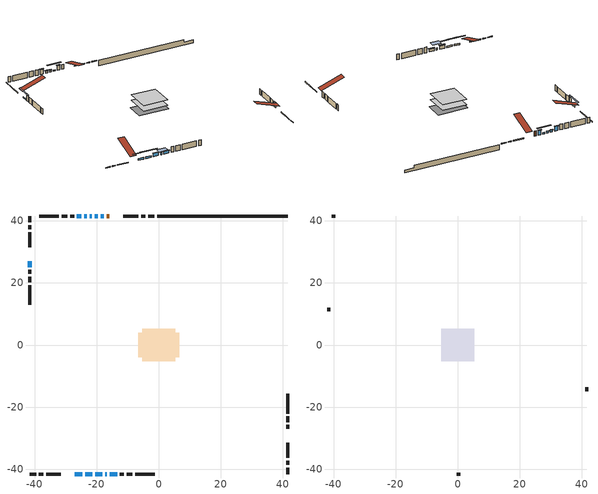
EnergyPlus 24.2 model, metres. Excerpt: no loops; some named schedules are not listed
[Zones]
conditioned space
 floor adiabatic (AdiabaticFloorConstruction): -5.28,-5.28 -5.28,5.28 5.28,5.28 5.28,-5.28 z0.92
 floor foundation (Slab1 construction): -6.55,-3.96 -6.55,3.96 6.55,3.96 6.55,-3.96 z-1.43
 wall outside (RimJoist1 construction): -1.38,41.61 -3.42,41.61 / -41.61,-41.61 -39.57,-41.61 / -41.61,41.61 -41.61,39.57 / 41.61,-41.61 41.61,-39.57 z0.92:1.22
 wall outside (RimJoist2 construction): -4.35,41.61 -5.72,41.61 / -38.64,-41.61 -37.27,-41.61 / -41.61,38.64 -41.61,37.27 / 41.61,-38.64 41.61,-37.27 z0.92:1.22
 wall outside (RimJoist3 construction): -6.65,41.61 -11.39,41.61 / -36.34,-41.61 -31.6,-41.61 / -41.61,36.34 -41.61,31.6 / 41.61,-36.34 41.61,-31.6 z0.92:1.22
 wall outside (AdiabaticWallConstruction 1): -15.96,41.61 -16.82,41.61 z0.92:2.95
 wall outside (AdiabaticWallConstruction): -17.75,41.61 -18.77,41.61 z0.92:2.9; -19.69,41.61 -20.63,41.61 z0.92:1.46; -27.03,-41.61 -24.69,-41.61 / -23.76,-41.61 -21.43,-41.61 / -21.56,41.61 -22.25,41.61 z0.92:1.61; -41.61,27.03 -41.61,25.15 z0.92:1.45; -23.17,41.61 -24.04,41.61 z0.92:1.78; -24.97,41.61 -26.39,41.61 z0.92:2.93; -20.5,-41.61 -18.16,-41.61 z0.92:2.39; -17.23,-41.61 -16.72,-41.61 z0.92:1.89; -15.8,-41.61 -13.46,-41.61 z0.92:2.09
 wall outside (Wall1 construction): -27.32,41.61 -28.56,41.61 / -12.53,-41.61 -11.3,-41.61 / -41.61,24.22 -41.61,22.99 / 41.61,-27.03 41.61,-25.79 z0.92:3.36
 wall outside (Wall2 construction): -29.48,41.61 -31.32,41.61 / -10.37,-41.61 -8.53,-41.61 / -41.61,22.06 -41.61,20.22 / 41.61,-24.86 41.61,-23.03 z0.92:3.36
 wall outside (Wall3 construction): -32.25,41.61 -38.58,41.61 / -7.6,-41.61 -1.27,-41.61 / -41.61,19.3 -41.61,12.96 / 41.61,-22.1 41.61,-15.77 z0.92:3.36
 wall foundation (FoundationWall1 construction): -0.45,41.61,-1.43 -0.45,41.61,0.92 37.4,41.61,0.92 37.4,41.61,-0.2 41.61,41.61,-0.2 41.61,41.61,-1.43
 window (WindowConstruction): -17.75,41.61 -18.76,41.61 z0.92:2.9
 window (WindowConstruction 7): -19.69,41.61 -20.63,41.61 z0.92:1.45
 window (WindowConstruction 8): -27.03,-41.61 -24.69,-41.61 z0.92:1.61
 window (WindowConstruction 9): -23.76,-41.61 -21.43,-41.61 z0.92:1.61
 window (WindowConstruction 10): -41.61,27.03 -41.61,25.15 z0.92:1.45
 window (WindowConstruction 1): -21.56,41.61 -22.25,41.61 z0.92:1.61
 window (WindowConstruction 2): -23.18,41.61 -24.04,41.61 z0.92:1.78
 window (WindowConstruction 3): -24.97,41.61 -26.39,41.61 z0.92:2.93
 window (WindowConstruction 4): -20.5,-41.61 -18.16,-41.61 z0.92:2.39
 window (WindowConstruction 5): -17.23,-41.61 -16.72,-41.61 z0.92:1.89
 window (WindowConstruction 6): -15.8,-41.61 -13.46,-41.61 z0.92:2.09
 door (Door): -15.96,41.61 -16.82,41.61 z0.92:2.95
 ceiling adiabatic (AdiabaticFloorConstruction): 5.28,-5.28 5.28,5.28 -5.28,5.28 -5.28,-5.28 z0.92
attic - vented
 floor to conditioned space (Floor1 construction Reversed): -5.28,-5.28 -5.28,5.28 5.28,5.28 5.28,-5.28 z3.36
 wall outside (Wall4 construction): -39.51,41.61 -40.68,41.61 / -0.34,-41.61 0.83,-41.61 / -41.61,12.03 -41.61,10.86 / 41.61,-14.84 41.61,-13.67 z0.92:3.36
 roof outside (Roof1 construction): -15.03,41.61,3.36 -15.03,31.33,6.79 -12.32,31.33,6.79 -12.32,41.61,3.36; -27.96,-41.61,3.36 -27.96,-31.33,6.79 -30.67,-31.33,6.79 -30.67,-41.61,3.36; -41.61,27.96,3.36 -31.33,27.96,6.79 -31.33,30.67,6.79 -41.61,30.67,3.36; 41.61,-27.96,3.36 31.33,-27.96,6.79 31.33,-30.67,6.79 41.61,-30.67,3.36
shading: -18.97,41.61 -17.55,41.61 -17.55,42.02 -18.97,42.02 z3.1; -23.27,41.61 -17.05,41.61 -17.05,42.02 -23.27,42.02 z4.09; -22.05,-41.61 -29.67,-41.61 -29.67,-42.02 -22.05,-42.02 z4.25; -18.79,-41.61 -26.4,-41.61 -26.4,-42.02 -18.79,-42.02 z4.25; -41.61,22.51 -41.61,29.67 -42.02,29.67 -42.02,22.51 z4.09; -22.45,41.61 -21.36,41.61 -21.36,42.02 -22.45,42.02 z1.81; -24.24,41.61 -22.97,41.61 -22.97,42.02 -24.24,42.02 z1.98; -26.59,41.61 -24.77,41.61 -24.77,42.02 -26.59,42.02 z3.13; -17.96,-41.61 -20.7,-41.61 -20.7,-42.02 -17.96,-42.02 z2.59; -15.04,-41.61 -18.91,-41.61 -18.91,-43.74 -15.04,-43.74 z3.57; -13.26,-41.61 -16,-41.61 -16,-42.02 -13.26,-42.02 z2.29
[Building]
Building 1: Terrain=Suburbs
[Site:Location]
Ottawa Intl AP_ON: Latitude {deg}=45.32; Longitude {deg}=-75.67; Time Zone {hr}=-5; Elevation {m}=115; Keep Site Location Information=Yes
[Site:GroundTemperature:Shallow]
1.18808, -1.19398, -1.38475, -0.254337, 4.28362, 8.80044, 12.7163, 15.1969, 15.4076, 13.3901, 9.57408, 5.19582
[Site:WaterMainsTemperature]
Calculation Method=Schedule; Temperature Schedule=mains temperature schedule
[Material] Roughness=Rough; Thermal Absorptance=0.9
Name | Thickness {m} | Conductivity {W/m-K} | Density {kg/m3} | Specific Heat {J/kg-K} | Solar Absorptance | Visible Absorptance
asphalt or fiberglass shingles | 0.00635 | 0.162714 | 1121.4 | 1465.45 | 0.4 | 0.4
ceiling loosefill ins | 0.0846667 | 0.0480833 | 16.02 | 1046.75 | 0.7 | 0.7
ceiling stud and cavity | 0.1397 | 0.0949009 | 65.682 | 1177.47 | 0.7 | 0.7
concrete 4.0 in. | 0.1016 | 1.803125 | 2242.8 | 837.4 | 0.7 | 0.7
concrete 8.0 in. | 0.2032 | 1.803125 | 2242.8 | 837.4 | 0.7 | 0.7
door material | 0.04445 | 0.053851 | 512.64 | 1214.23 | 0.7 | 0.7
exterior vertical ins | 0.0480821 | 0.029427 | 32.04 | 1214.23 | 0.7 | 0.7
floor covering | 0.0127 | 0.0433444 | 54.468 | 1339.84 | 0.6 | 0.6
floor rigid ins; wall rigid ins | 0.512978 | 0.029427 | 32.04 | 1214.23 | 0.7 | 0.7
floor stud and cavity | 0.1397 | 1.75129 | 37.0049 | 1207.88 | 0.7 | 0.7
furniture material conditioned space 1 | 0.1524 | 0.115458 | 640.8 | 1214.23 | 0.6 | 0.6
gypsum board | 0.0127 | 0.160291 | 801 | 837.4 | 0.6 | 0.6
gypsum board 1 | 0.0127 | 0.160291 | 801 | 837.4 | 0.7 | 0.7
osb sheathing 0.5 in. | 0.0127 | 0.115458 | 512.64 | 1214.23 | 0.7 | 0.7
osb sheathing 0.75 in. | 0.01905 | 0.115458 | 512.64 | 1214.23 | 0.7 | 0.7
osb sheathing 2.0 in. | 0.0508 | 0.115458 | 512.64 | 1214.23 | 0.7 | 0.7
rim joist rigid ins | 0.051816 | 0.029427 | 32.04 | 1214.23 | 0.7 | 0.7
rim joist stud and cavity | 0.0508 | 0.289717 | 125.044 | 1163.47 | 0.6 | 0.6
rim joist stud and cavity 1 | 0.0508 | 0.0315791 | 125.044 | 1163.47 | 0.6 | 0.6
rim joist stud and cavity 2 | 0.0508 | 0.0293615 | 125.044 | 1163.47 | 0.6 | 0.6
wall stud and cavity | 0.1397 | 0.0845825 | 139.0536 | 1170.24 | 0.7 | 0.7
wall stud and cavity 1 | 0.1397 | 0.108683 | 139.0536 | 1170.24 | 0.7 | 0.7
wall stud and cavity 2 | 0.1397 | 0.0935595 | 139.0536 | 1170.24 | 0.7 | 0.7
wall stud and cavity 3 | 0.0889 | 6.9971 | 50.32683 | 1063.81 | 0.6 | 0.6
wall stud and cavity 4 | 0.0889 | 0.380278 | 52.3479 | 1209.89 | 0.7 | 0.7
wall stud and cavity 5 | 0.0889 | 0.391764 | 83.0341 | 1211.67 | 0.7 | 0.7
wood siding | 0.0254 | 0.102417 | 544.68 | 1172.36 | 0.4 | 0.4
wood siding 1 | 0.00254 | 0.102417 | 544.68 | 1172.36 | 0.4 | 0.4
wood siding 2; wood siding 3; wood siding 4 | 0.0254 | 0.102417 | 544.68 | 1172.36 | 0.7 | 0.7
[WindowMaterial:SimpleGlazingSystem]
Name | U-Factor {W/m2-K} | Solar Heat Gain Coefficient
WindowMaterial | 2.912814 | 0.67
WindowMaterial 1 | 2.98492 | 0.6
WindowMaterial 2 | 2.95653 | 0.63
WindowMaterial 3 | 2.99117 | 0.57
WindowMaterial 4 | 2.8884 | 0.7
WindowMaterial 5 | 3.09848 | 0.49
WindowMaterial 6 | 2.92474 | 0.66
WindowMaterial 7 | 2.99003 | 0.6
WindowMaterial 8 | 2.94007 | 0.65
WindowMaterial 9 | 2.95937 | 0.63
[Construction]
AdiabaticFloorConstruction: floor stud and cavity, floor rigid ins, osb sheathing 0.75 in., floor covering
AdiabaticWallConstruction: wood siding 3, wall rigid ins, wall stud and cavity 4, gypsum board
AdiabaticWallConstruction 1: wood siding 4, wall rigid ins, wall stud and cavity 4, gypsum board
Door: door material
Floor1 construction Reversed: gypsum board, ceiling stud and cavity, ceiling loosefill ins
FoundationWall1 construction: concrete 8.0 in., gypsum board 1
furniture construction conditioned space 1: furniture material conditioned space 1
PartitionWallConstruction: gypsum board, wall stud and cavity 5, gypsum board
RimJoist1 construction: wood siding 2, rim joist rigid ins, osb sheathing 2.0 in., rim joist stud and cavity
RimJoist2 construction: wood siding 2, osb sheathing 2.0 in., rim joist stud and cavity 1
RimJoist3 construction: wood siding 2, osb sheathing 2.0 in., rim joist stud and cavity 2
Roof1 construction: asphalt or fiberglass shingles
Slab1 construction: concrete 4.0 in.
Wall1 construction: wood siding, osb sheathing 0.5 in., wall stud and cavity, gypsum board
Wall2 construction: wood siding, osb sheathing 0.5 in., wall stud and cavity 1, gypsum board
Wall3 construction: wood siding, osb sheathing 0.5 in., wall stud and cavity 2, gypsum board
Wall4 construction: wood siding 1, wall stud and cavity 3
WindowConstruction: WindowMaterial
WindowConstruction 1: WindowMaterial 1
WindowConstruction 10; WindowConstruction 7: WindowMaterial 7
WindowConstruction 2: WindowMaterial 2
WindowConstruction 3: WindowMaterial 3
WindowConstruction 4: WindowMaterial 4
WindowConstruction 5: WindowMaterial 5
WindowConstruction 6: WindowMaterial 6
WindowConstruction 8: WindowMaterial 8
WindowConstruction 9: WindowMaterial 9
[Zone] Multiplier=1; Part of Total Floor Area=Yes
Name | Volume {m3}
attic - vented | 62.0277
conditioned space | 539.4
[Space]
Name | Zone | Volume {m3}
attic - vented 1 | attic - vented | 62.0277
conditioned space 1 | conditioned space | 539.4
[ZoneInfiltration:EffectiveLeakageArea]
infil attic - vented 1: Zone or Space=attic - vented 1; Schedule=Always On Discrete; Effective Air Leakage Area {cm2}=4693.47; Stack Coefficient=0.000407927; Wind Coefficient=1.36462e-05
[ZoneMixing]
whole house fan mix: Zone or Space=attic - vented; Schedule=Always On Continuous; Design Flow Rate Calculation Method=Flow/Zone; Design Flow Rate {m3/s}=0; Source Zone or Space=conditioned space
[SurfaceProperty:ExposedFoundationPerimeter]
Slab1: Exposed Perimeter Calculation Method=TotalExposedPerimeter; Total Exposed Perimeter {m}=42.062
[InternalMass] Zone or ZoneList=conditioned space; Space or SpaceList=conditioned space 1
Name | Construction | Surface Area {m2}
furniture mass conditioned space 1 | furniture construction conditioned space 1 | 86.1601
partition wall mass | PartitionWallConstruction | 215.4
[Lights]
interior lighting: Zone or ZoneList or Space or SpaceList=conditioned space 1; Schedule=interior lighting schedule; Design Level Calculation Method=LightingLevel; Lighting Level {W}=343.2; Return Air Fraction=0; Fraction Radiant=0.6; Fraction Visible=0.2; Fraction Replaceable=1
[People]
occupants: Zone or ZoneList or Space or SpaceList=conditioned space 1; Number of People Schedule=occupants schedule; Number of People Calculation Method=People; Number of People=3; Fraction Radiant=0.314171; Sensible Heat Fraction=0.56303; Activity Level Schedule=occupants activity schedule; Carbon Dioxide Generation Rate {m3/s-W}=0; Enable ASHRAE 55 Comfort Warnings=No; Mean Radiant Temperature Calculation Type=EnclosureAveraged
[ElectricEquipment] Zone or ZoneList or Space or SpaceList=conditioned space 1; Design Level Calculation Method=EquipmentLevel
Name | Schedule | Design Level {W} | Fraction Latent | Fraction Radiant | Fraction Lost
clothes dryer | clothes dryer schedule | 140.772 | 0.015 | 0.081 | 0.85
clothes washer | clothes washer schedule | 32.1985 | 0.03 | 0.162 | 0.7
cooking range | cooking range schedule | 215.147 | 0.08 | 0.432 | 0.2
dishwasher | dishwasher schedule | 66.8632 | 0.3 | 0.18 | 0.4
fridge | fridge schedule | 72.9452 | 0 | 0.6 | 0
mech vent bath fan 0 | mech vent bath fan 0 schedule | 50.2 | 0 | 0 | 1
mech vent bath fan 1 | mech vent bath fan 1 schedule | 50.2 | 0 | 0 | 1
mech vent house fan | mech vent house fan schedule | 0 | 0 | 0 | 1
mech vent house fan cfis | mech vent house fan cfis schedule | 0 | 0 | 0 | 0
mech vent range fan 0 | mech vent range fan 0 schedule | 57 | 0 | 0 | 1
misc plug loads | misc plug loads schedule | 494.7 | 0.045 | 0.513 | 0.1
whole house fan | Always On Discrete | 0 | 0 | 0 | 1
[OtherEquipment] Zone or ZoneList or Space or SpaceList=conditioned space 1; Design Level Calculation Method=EquipmentLevel
Name | Fuel Type | Schedule | Design Level {W} | Fraction Latent | Fraction Radiant | Fraction Lost
clothes dryer 1 | Electricity | clothes dryer schedule | 0 | 0.015 | 0.081 | 0.85
cooking range 1 | Electricity | cooking range schedule | 0 | 0.08 | 0.432 | 0.2
general water use latent | None | general water use schedule | 62.594 | 1 | 0 | 0
general water use sensible | None | general water use schedule | -61.6891 | 0 | 0.6 | 0
mech vent house fan latent load | None | Always On Discrete | 0 | 1 | 0 | 0
mech vent house fan sensible load | None | Always On Discrete | 0 | 0 | 0 | 0
water heater energy adjustment1 | FuelOilNo2 | Always On Discrete | 0.01 | 0 | 0 | 1
[ZoneInfiltration:DesignFlowRate] Zone or ZoneList or Space or SpaceList=conditioned space 1; Schedule=Always On Discrete; Design Flow Rate Calculation Method=Flow/Zone; Design Flow Rate {m3/s}=0
infil flow; natural vent flow; whole house fan flow
[AvailabilityManager:Scheduled]
furnace airloop Availability Manager: Schedule=Always On Discrete
[Foundation:Kiva]
Foundation Kiva 1: Initial Indoor Air Temperature {C}=18; Wall Height Above Grade {m}=0.920008; Wall Depth Below Slab {m}=0.2032; Custom Block Material Name 1=exterior vertical ins; Custom Block Depth 1 {m}=2.350008; Custom Block X Position 1 {m}=0.2159; Custom Block Z Position 1 {m}=0
[Foundation:Kiva:Settings]
Soil Conductivity {W/m-K}=0.849921; Soil Density {kg/m3}=1842.3; Soil Specific Heat {J/kg-K}=418.7; Ground Solar Absorptivity=0.9; Ground Thermal Absorptivity=0.9; Ground Surface Roughness {m}=0.03; Far-Field Width {m}=40; Deep-Ground Boundary Condition=ZeroFlux; Deep-Ground Depth {m}=40; Minimum Cell Dimension {m}=0.2; Maximum Cell Growth Coefficient=3; Simulation Timestep=Timestep
[Exterior:Lights]
exterior lighting: Schedule=exterior lighting schedule; Design Level {W}=75.6
[EnergyManagementSystem:GlobalVariable]
furnace_airloop_Fan_RTF
infil_program_Qfan
infil_program_Qinf
natural_vent_program_Qnv
natural_vent_program_Qwhf
[EnergyManagementSystem:Sensor]
Name | Output:Variable or Output:Meter Index Key | Output:Variable or Output:Meter
airflow_gain | infil flow | Infiltration Sensible Heat Gain Energy
airflow_gain_1 | natural vent flow | Infiltration Sensible Heat Gain Energy
airflow_gain_2 | whole house fan flow | Infiltration Sensible Heat Gain Energy
airflow_loss | infil flow | Infiltration Sensible Heat Loss Energy
airflow_loss_1 | natural vent flow | Infiltration Sensible Heat Loss Energy
airflow_loss_2 | whole house fan flow | Infiltration Sensible Heat Loss Energy
clg_load_cond |  | Cooling:EnergyTransfer:Zone:CONDITIONED SPACE
clg_sp_s; clg_sp_s_1 | cooling setpoint | Schedule Value
clothes_dryer_exhaust_0_sch_s | clothes dryer exhaust 0 schedule | Schedule Value
cool_season | cooling season schedule | Schedule Value
htg_load_cond |  | Heating:EnergyTransfer:Zone:CONDITIONED SPACE
htg_sp_s; htg_sp_s_1 | heating setpoint | Schedule Value
ig_ee_conv | clothes dryer | Electric Equipment Convective Heating Energy
ig_ee_conv_2 | cooking range | Electric Equipment Convective Heating Energy
ig_ee_conv_4 | fridge | Electric Equipment Convective Heating Energy
ig_ee_conv_5 | misc plug loads | Electric Equipment Convective Heating Energy
ig_ee_conv_6 | whole house fan | Electric Equipment Convective Heating Energy
ig_ee_rad | clothes dryer | Electric Equipment Radiant Heating Energy
ig_ee_rad_2 | cooking range | Electric Equipment Radiant Heating Energy
ig_ee_rad_4 | fridge | Electric Equipment Radiant Heating Energy
ig_ee_rad_5 | misc plug loads | Electric Equipment Radiant Heating Energy
ig_ee_rad_6 | whole house fan | Electric Equipment Radiant Heating Energy
ig_lgt_conv | interior lighting | Lights Convective Heating Energy
ig_lgt_rad | interior lighting | Lights Radiant Heating Energy
ig_lgt_vis | interior lighting | Lights Visible Radiation Heating Energy
ig_oe_conv | clothes dryer 1 | Other Equipment Convective Heating Energy
ig_oe_conv_1 | cooking range 1 | Other Equipment Convective Heating Energy
ig_oe_conv_2 | general water use latent | Other Equipment Convective Heating Energy
ig_oe_conv_3 | general water use sensible | Other Equipment Convective Heating Energy
ig_oe_conv_4 | water heater energy adjustment1 | Other Equipment Convective Heating Energy
ig_oe_rad | clothes dryer 1 | Other Equipment Radiant Heating Energy
ig_oe_rad_1 | cooking range 1 | Other Equipment Radiant Heating Energy
ig_oe_rad_2 | general water use latent | Other Equipment Radiant Heating Energy
ig_oe_rad_3 | general water use sensible | Other Equipment Radiant Heating Energy
ig_oe_rad_4 | water heater energy adjustment1 | Other Equipment Radiant Heating Energy
ig_ppl_conv | occupants | People Convective Heating Energy
ig_ppl_rad | occupants | People Radiant Heating Energy
im_conv | furniture mass conditioned space 1 | Surface Inside Face Convection Heat Gain Energy
im_conv_1 | partition wall mass | Surface Inside Face Convection Heat Gain Energy
im_ig | furniture mass conditioned space 1 | Surface Inside Face Internal Gains Radiation Heat Gain Energy
im_ig_1 | partition wall mass | Surface Inside Face Internal Gains Radiation Heat Gain Energy
im_lgt | furniture mass conditioned space 1 | Surface Inside Face Lights Radiation Heat Gain Energy
im_lgt_1 | partition wall mass | Surface Inside Face Lights Radiation Heat Gain Energy
im_sol | furniture mass conditioned space 1 | Surface Inside Face Solar Radiation Heat Gain Energy
im_sol_1 | partition wall mass | Surface Inside Face Solar Radiation Heat Gain Energy
im_surf | furniture mass conditioned space 1 | Surface Inside Face Net Surface Thermal Radiation Heat Gain Energy
im_surf_1 | partition wall mass | Surface Inside Face Net Surface Thermal Radiation Heat Gain Energy
mech_vent_bath_fan_0_sch_s | mech vent bath fan 0 schedule | Schedule Value
mech_vent_bath_fan_1_sch_s | mech vent bath fan 1 schedule | Schedule Value
mech_vent_range_fan_0_sch_s | mech vent range fan 0 schedule | Schedule Value
mv_conv | mech vent bath fan 0 | Electric Equipment Convective Heating Energy
mv_conv_1 | mech vent bath fan 1 | Electric Equipment Convective Heating Energy
mv_conv_2 | mech vent house fan | Electric Equipment Convective Heating Energy
mv_conv_3 | mech vent house fan cfis | Electric Equipment Convective Heating Energy
mv_conv_4 | mech vent range fan 0 | Electric Equipment Convective Heating Energy
mv_conv_5 | mech vent house fan latent load | Other Equipment Convective Heating Energy
mv_conv_6 | mech vent house fan sensible load | Other Equipment Convective Heating Energy
mv_rad | mech vent bath fan 0 | Electric Equipment Radiant Heating Energy
mv_rad_1 | mech vent bath fan 1 | Electric Equipment Radiant Heating Energy
mv_rad_2 | mech vent house fan | Electric Equipment Radiant Heating Energy
mv_rad_3 | mech vent house fan cfis | Electric Equipment Radiant Heating Energy
mv_rad_4 | mech vent range fan 0 | Electric Equipment Radiant Heating Energy
mv_rad_5 | mech vent house fan latent load | Other Equipment Radiant Heating Energy
mv_rad_6 | mech vent house fan sensible load | Other Equipment Radiant Heating Energy
natural_vent_s | natural vent schedule | Schedule Value
out_pb_s |  | Site Outdoor Air Barometric Pressure
out_wt_s |  | Site Outdoor Air Humidity Ratio
site_vw_s |  | Site Wind Speed
ss_back_out | Window1 | Surface Window Shortwave from Zone Back Out Window Heat Transfer Rate
ss_back_out_1 | Window10 | Surface Window Shortwave from Zone Back Out Window Heat Transfer Rate
ss_back_out_10 | Window8 | Surface Window Shortwave from Zone Back Out Window Heat Transfer Rate
ss_back_out_2 | Window11 | Surface Window Shortwave from Zone Back Out Window Heat Transfer Rate
ss_back_out_3 | Window12 | Surface Window Shortwave from Zone Back Out Window Heat Transfer Rate
ss_back_out_4 | Window14 | Surface Window Shortwave from Zone Back Out Window Heat Transfer Rate
ss_back_out_5 | Window2 | Surface Window Shortwave from Zone Back Out Window Heat Transfer Rate
ss_back_out_6 | Window3 | Surface Window Shortwave from Zone Back Out Window Heat Transfer Rate
ss_back_out_7 | Window4 | Surface Window Shortwave from Zone Back Out Window Heat Transfer Rate
ss_back_out_8 | Window5 | Surface Window Shortwave from Zone Back Out Window Heat Transfer Rate
ss_back_out_9 | Window6 | Surface Window Shortwave from Zone Back Out Window Heat Transfer Rate
ss_conv | Door1 | Surface Inside Face Convection Heat Gain Energy
ss_conv_1 | Window1 | Surface Inside Face Convection Heat Gain Energy
ss_conv_10 | Window6 | Surface Inside Face Convection Heat Gain Energy
ss_conv_11 | Window8 | Surface Inside Face Convection Heat Gain Energy
ss_conv_2 | Window10 | Surface Inside Face Convection Heat Gain Energy
ss_conv_3 | Window11 | Surface Inside Face Convection Heat Gain Energy
ss_conv_4 | Window12 | Surface Inside Face Convection Heat Gain Energy
ss_conv_5 | Window14 | Surface Inside Face Convection Heat Gain Energy
ss_conv_6 | Window2 | Surface Inside Face Convection Heat Gain Energy
ss_conv_7 | Window3 | Surface Inside Face Convection Heat Gain Energy
ss_conv_8 | Window4 | Surface Inside Face Convection Heat Gain Energy
ss_conv_9 | Window5 | Surface Inside Face Convection Heat Gain Energy
ss_ig | Door1 | Surface Inside Face Internal Gains Radiation Heat Gain Energy
ss_ig_1 | Window1 | Surface Inside Face Internal Gains Radiation Heat Gain Energy
ss_ig_10 | Window6 | Surface Inside Face Internal Gains Radiation Heat Gain Energy
ss_ig_11 | Window8 | Surface Inside Face Internal Gains Radiation Heat Gain Energy
ss_ig_2 | Window10 | Surface Inside Face Internal Gains Radiation Heat Gain Energy
ss_ig_3 | Window11 | Surface Inside Face Internal Gains Radiation Heat Gain Energy
ss_ig_4 | Window12 | Surface Inside Face Internal Gains Radiation Heat Gain Energy
ss_ig_5 | Window14 | Surface Inside Face Internal Gains Radiation Heat Gain Energy
ss_ig_6 | Window2 | Surface Inside Face Internal Gains Radiation Heat Gain Energy
ss_ig_7 | Window3 | Surface Inside Face Internal Gains Radiation Heat Gain Energy
ss_ig_8 | Window4 | Surface Inside Face Internal Gains Radiation Heat Gain Energy
ss_ig_9 | Window5 | Surface Inside Face Internal Gains Radiation Heat Gain Energy
ss_lgt | Door1 | Surface Inside Face Lights Radiation Heat Gain Energy
ss_sol | Door1 | Surface Inside Face Solar Radiation Heat Gain Energy
ss_surf | Door1 | Surface Inside Face Net Surface Thermal Radiation Heat Gain Energy
ss_surf_1 | Window1 | Surface Inside Face Net Surface Thermal Radiation Heat Gain Energy
ss_surf_10 | Window6 | Surface Inside Face Net Surface Thermal Radiation Heat Gain Energy
ss_surf_11 | Window8 | Surface Inside Face Net Surface Thermal Radiation Heat Gain Energy
ss_surf_2 | Window10 | Surface Inside Face Net Surface Thermal Radiation Heat Gain Energy
ss_surf_3 | Window11 | Surface Inside Face Net Surface Thermal Radiation Heat Gain Energy
ss_surf_4 | Window12 | Surface Inside Face Net Surface Thermal Radiation Heat Gain Energy
ss_surf_5 | Window14 | Surface Inside Face Net Surface Thermal Radiation Heat Gain Energy
ss_surf_6 | Window2 | Surface Inside Face Net Surface Thermal Radiation Heat Gain Energy
ss_surf_7 | Window3 | Surface Inside Face Net Surface Thermal Radiation Heat Gain Energy
ss_surf_8 | Window4 | Surface Inside Face Net Surface Thermal Radiation Heat Gain Energy
ss_surf_9 | Window5 | Surface Inside Face Net Surface Thermal Radiation Heat Gain Energy
ss_trans_in | Window1 | Surface Window Transmitted Solar Radiation Rate
ss_trans_in_1 | Window10 | Surface Window Transmitted Solar Radiation Rate
ss_trans_in_10 | Window8 | Surface Window Transmitted Solar Radiation Rate
ss_trans_in_2 | Window11 | Surface Window Transmitted Solar Radiation Rate
ss_trans_in_3 | Window12 | Surface Window Transmitted Solar Radiation Rate
ss_trans_in_4 | Window14 | Surface Window Transmitted Solar Radiation Rate
ss_trans_in_5 | Window2 | Surface Window Transmitted Solar Radiation Rate
ss_trans_in_6 | Window3 | Surface Window Transmitted Solar Radiation Rate
ss_trans_in_7 | Window4 | Surface Window Transmitted Solar Radiation Rate
ss_trans_in_8 | Window5 | Surface Window Transmitted Solar Radiation Rate
ss_trans_in_9 | Window6 | Surface Window Transmitted Solar Radiation Rate
ss_trans_out | Window1 | Surface Inside Face Initial Transmitted Diffuse Transmitted Out Window Solar Radiation Rate
ss_trans_out_1 | Window10 | Surface Inside Face Initial Transmitted Diffuse Transmitted Out Window Solar Radiation Rate
ss_trans_out_10 | Window8 | Surface Inside Face Initial Transmitted Diffuse Transmitted Out Window Solar Radiation Rate
ss_trans_out_2 | Window11 | Surface Inside Face Initial Transmitted Diffuse Transmitted Out Window Solar Radiation Rate
ss_trans_out_3 | Window12 | Surface Inside Face Initial Transmitted Diffuse Transmitted Out Window Solar Radiation Rate
ss_trans_out_4 | Window14 | Surface Inside Face Initial Transmitted Diffuse Transmitted Out Window Solar Radiation Rate
ss_trans_out_5 | Window2 | Surface Inside Face Initial Transmitted Diffuse Transmitted Out Window Solar Radiation Rate
ss_trans_out_6 | Window3 | Surface Inside Face Initial Transmitted Diffuse Transmitted Out Window Solar Radiation Rate
ss_trans_out_7 | Window4 | Surface Inside Face Initial Transmitted Diffuse Transmitted Out Window Solar Radiation Rate
ss_trans_out_8 | Window5 | Surface Inside Face Initial Transmitted Diffuse Transmitted Out Window Solar Radiation Rate
ss_trans_out_9 | Window6 | Surface Inside Face Initial Transmitted Diffuse Transmitted Out Window Solar Radiation Rate
